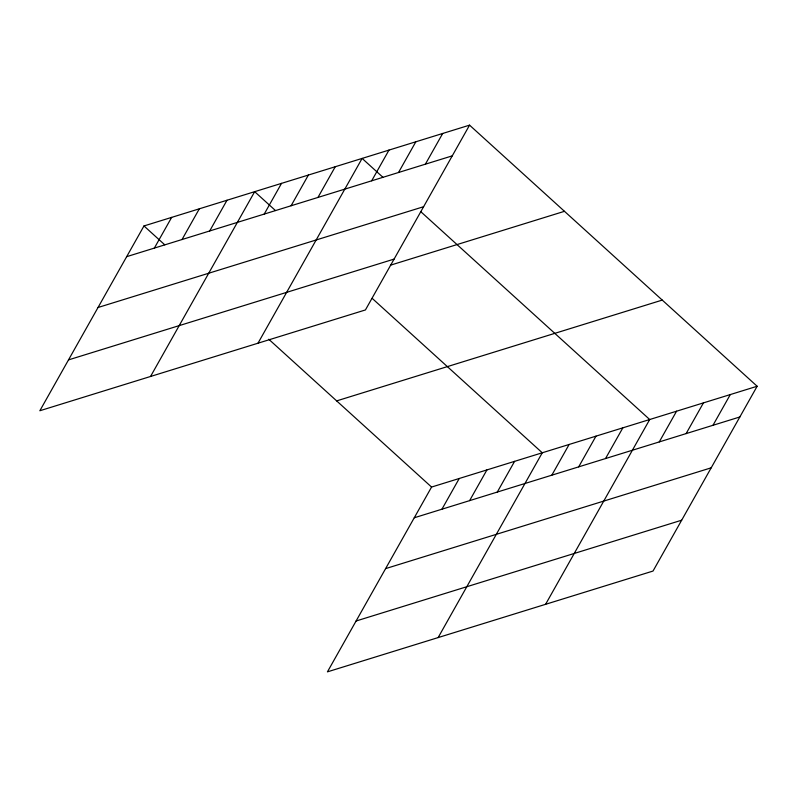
<?xml version="1.0" encoding="UTF-8"?>
<svg xmlns="http://www.w3.org/2000/svg" width="797" height="797" viewBox="0 0 797 797"><rect width="100%" height="100%" fill="white"/><g stroke="black" fill="none" stroke-linecap="round" stroke-linejoin="round"><path stroke-width="1.2" d="M469.563 125.149L143.978 225.95L39.85 410.744L365.434 309.943L469.563 125.149L757.15 386.256L653.022 571.051L327.437 671.851L431.566 487.057L757.15 386.256M154.349 248.096L171.654 217.382M182.025 239.528L199.33 208.814M209.691 230.961L226.996 200.246M150.543 376.473L254.671 191.679L275.463 210.547M264.225 214.074L281.53 183.36M291.094 205.756L308.399 175.041M317.953 197.437L335.258 166.732M257.989 343.208L362.117 158.414L382.909 177.283M371.671 180.809L388.976 150.095M398.53 172.491L415.835 141.776M425.389 164.172L442.694 133.468M441.937 509.203L459.241 478.489M469.612 500.636L486.917 469.921M497.288 492.068L514.593 461.353M438.141 637.58L542.269 452.786L372.219 298.397M551.823 475.181L569.128 444.467M578.682 466.863L595.987 436.148M605.541 458.544L622.846 427.84M545.586 604.315L649.704 419.521L420.866 211.753M659.258 441.917L676.573 411.202M686.127 433.598L703.432 402.893M712.986 425.289L730.291 394.575M126.673 256.664L452.258 155.863M98.021 307.503L423.605 206.712M68.502 359.895L394.087 259.095M390.45 265.192L564.465 211.315M336.663 400.891L662.247 300.09M414.261 517.771L739.845 416.97M385.609 568.62L711.193 467.819M356.09 621.002L681.674 520.202M143.978 225.95L164.77 244.818M268.758 339.243L431.566 487.057"/></g></svg>
